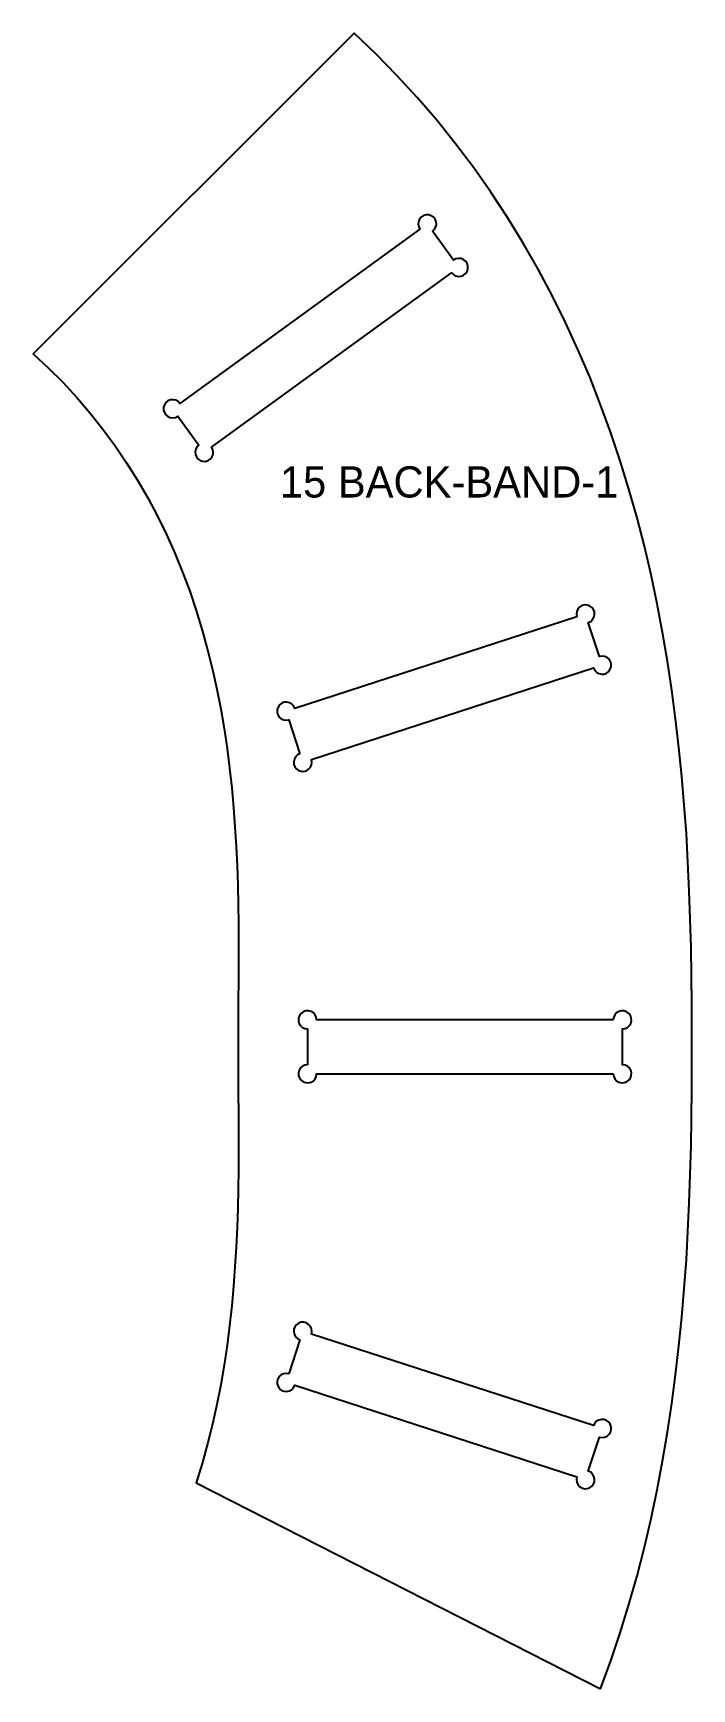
# Model space of a CAD drawing. Header units: millimetres. Extents: x 0 to 232, y 0 to 584.
import ezdxf
from ezdxf.enums import TextEntityAlignment as Align

# ---------------------------------------------------------------- set-up
doc = ezdxf.new("R2010")
doc.units = ezdxf.units.MM
doc.layers.add('CUT', color=1, linetype='Continuous')
doc.layers.add('ENGRAVE-LABEL', color=3, linetype='Continuous')

msp = doc.modelspace()

# ---------------------------------------------------------------- linework, layer by layer
at = {"layer": 'CUT'}
msp.add_lwpolyline([(200.09, 0), (203.68, 9.87), (207.01, 19.81), (210.09, 29.81), (212.92, 39.86), (215.51, 49.95), (217.87, 60.06), (220.01, 70.2), (221.94, 80.35), (223.66, 90.51), (225.2, 100.67), (226.54, 110.82), (227.72, 120.97), (228.73, 131.1), (229.59, 141.22), (230.31, 151.32), (230.89, 161.4), (231.35, 171.46), (231.71, 181.51), (231.96, 191.53), (232.13, 201.54), (232.22, 211.54), (232.26, 221.53), (232.26, 231.51), (232.22, 241.5), (232.13, 251.5), (231.96, 261.51), (231.71, 271.54), (231.35, 281.58), (230.89, 291.64), (230.31, 301.72), (229.59, 311.82), (228.73, 321.94), (227.72, 332.07), (226.54, 342.22), (225.2, 352.37), (223.66, 362.53), (221.94, 372.69), (220.01, 382.84), (217.87, 392.98), (215.51, 403.1), (212.92, 413.18), (210.09, 423.23), (207.01, 433.23), (203.68, 443.17), (200.09, 453.04), (196.23, 462.83), (192.1, 472.52), (187.69, 482.11), (183, 491.58), (178.03, 500.91), (172.78, 510.1), (167.24, 519.12), (161.43, 527.98), (155.33, 536.65), (148.95, 545.12), (142.31, 553.39), (135.39, 561.43), (128.22, 569.25), (120.8, 576.82), (113.14, 584.15), (0, 471.01), (5.32, 466.08), (10.45, 460.95), (15.38, 455.62), (20.1, 450.11), (24.61, 444.43), (28.9, 438.58), (32.97, 432.58), (36.82, 426.44), (40.45, 420.16), (43.85, 413.77), (47.02, 407.26), (49.97, 400.66), (52.7, 393.98), (55.22, 387.22), (57.52, 380.4), (59.63, 373.54), (61.53, 366.63), (63.25, 359.69), (64.78, 352.73), (66.14, 345.76), (67.33, 338.78), (68.37, 331.81), (69.26, 324.84), (70.02, 317.89), (70.65, 310.96), (71.16, 304.05), (71.57, 297.17), (71.89, 290.31), (72.12, 283.49), (72.28, 276.69), (72.37, 269.93), (72.41, 263.19), (72.42, 256.48), (72.39, 249.79), (72.35, 243.13), (72.3, 236.48), (72.27, 229.84), (72.27, 223.2), (72.3, 216.57), (72.35, 209.92), (72.39, 203.25), (72.42, 196.57), (72.41, 189.85), (72.37, 183.12), (72.28, 176.35), (72.12, 169.55), (71.89, 162.73), (71.57, 155.87), (71.16, 148.99), (70.65, 142.08), (70.02, 135.15), (69.26, 128.2), (68.37, 121.23), (67.33, 114.26), (66.14, 107.28), (64.78, 100.31), (63.25, 93.35), (61.53, 86.42), (59.63, 79.51), (57.52, 72.64)], close=True, dxfattribs=at)
for points in [[(58.45, 438.83, 2.414214), (62.92, 438.12), (147.54, 499.61, 2.414214), (148.25, 504.08), (140.85, 514.27, 2.414214), (136.38, 514.98), (51.75, 453.5, 2.414214), (51.05, 449.03)], [(94.08, 329.9, 2.414214), (98.11, 327.85), (197.59, 360.17, 2.414214), (199.65, 364.21), (195.75, 376.19, 2.414214), (191.72, 378.24), (92.24, 345.92, 2.414214), (90.19, 341.89)], [(96.76, 220.22, 2.414214), (99.96, 217.02), (204.56, 217.02, 2.414214), (207.76, 220.22), (207.76, 232.82, 2.414214), (204.56, 236.02), (99.96, 236.02, 2.414214), (96.76, 232.82)], [(90.19, 111.16, 2.414214), (92.24, 107.12), (191.72, 74.8, 2.414214), (195.75, 76.85), (199.65, 88.84, 2.414214), (197.59, 92.87), (98.11, 125.19, 2.414214), (94.08, 123.14)]]:
    msp.add_lwpolyline(points, format="xyb", close=True, dxfattribs=at)

# ---------------------------------------------------------------- texts
at = {"layer": 'ENGRAVE-LABEL'}
msp.add_text('15 BACK-BAND-1', height=11, dxfattribs=at).set_placement((146.67, 425.81), align=Align.MIDDLE_CENTER)

doc.saveas('drawing.dxf')
